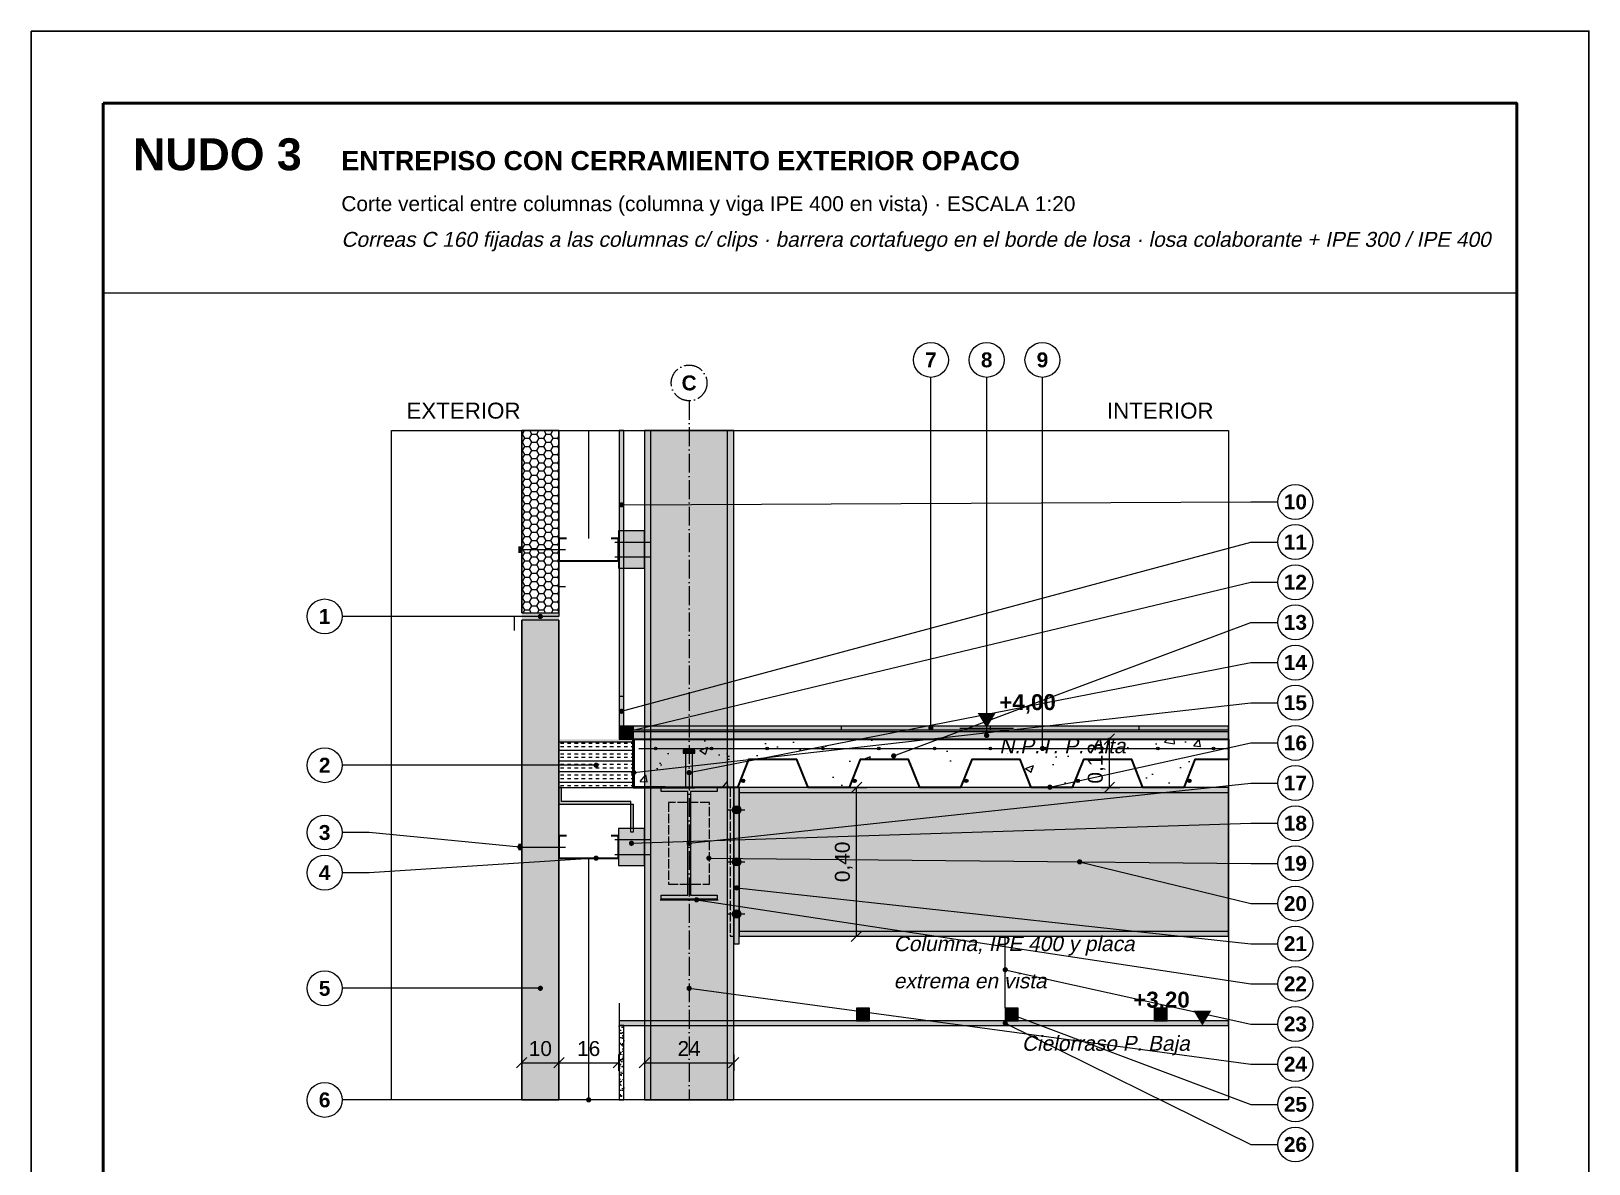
# Model space of a CAD drawing. Header units: millimetres. Extents: x 6 to 4194, y 6 to 5934.
# Drawn here: x 6 to 4194, y 2888 to 5934 of the extents above; entities that cross this region are included whole.
import ezdxf
from ezdxf.enums import TextEntityAlignment as Align

# ---------------------------------------------------------------- set-up
doc = ezdxf.new("R2010")
doc.units = ezdxf.units.MM
doc.header["$LTSCALE"] = 20
doc.linetypes.add('DASHDOT', pattern=[3.556, 2.54, -0.508, 0, -0.508])
doc.linetypes.add('DASHED', pattern=[1.524, 1.27, -0.254])
for name, color, linetype in [('A-ACERO-CORTADO', 250, 'Continuous'), ('A-ACERO-VISTA', 8, 'Continuous'), ('A-AISLACION-LANA', 40, 'Continuous'), ('A-AISLACION-PIR', 50, 'Continuous'), ('A-ALUMINIO', 253, 'Continuous'), ('A-ARMADURAS', 14, 'Continuous'), ('A-CHAPA-GALVANIZADA', 253, 'Continuous'), ('A-CONTORNOS', 7, 'Continuous'), ('A-HORMIGON-INSITU', 33, 'Continuous'), ('A-MORTERO-CARPETAS', 252, 'Continuous'), ('A-NEOPRENO-SELLADORES', 7, 'Continuous'), ('A-PROYECCION-OCULTO', 8, 'DASHED'), ('A-SELLADOR-INTUMESCENTE', 1, 'Continuous'), ('A-SOLADOS', 31, 'Continuous'), ('A-VISTA', 8, 'Continuous'), ('A-YESO-CIELORRASO', 254, 'Continuous'), ('X-COTAS', 3, 'Continuous'), ('X-EJES', 1, 'DASHDOT'), ('X-MARCO', 7, 'Continuous'), ('X-NIVELES', 7, 'Continuous'), ('X-REFERENCIAS', 1, 'Continuous'), ('X-TEXTOS', 7, 'Continuous')]:
    doc.layers.add(name, color=color, linetype=linetype)
doc.styles.add('ARIAL', font='arial.ttf')
doc.styles.add('ARIAL-B', font='arialbd.ttf')

msp = doc.modelspace()

# ---------------------------------------------------------------- hatches: boundary and pattern name
at = {"layer": 'A-ACERO-CORTADO', "true_color": 0x4d545c}
h = msp.add_hatch(color=251, dxfattribs=at)
h.dxf.hatch_style = 1
h.paths.add_polyline_path([(1759, 3992), (1790, 3992), (1790, 4000), (1759, 4000)])
h = msp.add_hatch(color=251, dxfattribs=at)
h.dxf.hatch_style = 1
h.paths.add_polyline_path([(1765, 3900), (1784, 3900), (1784, 4000), (1765, 4000)])
h = msp.add_hatch(color=251, dxfattribs=at)
h.dxf.hatch_style = 1
h.paths.add_polyline_path([(1700, 3900), (1850, 3900), (1850, 3889.3), (1778.5, 3889.3), (1778.5, 3610.7), (1850, 3610.7), (1850, 3600), (1700, 3600), (1700, 3610.7), (1771.5, 3610.7), (1771.5, 3889.3), (1700, 3889.3)])
at = {"layer": 'A-ACERO-VISTA', "true_color": 0xdfe3e7}
h = msp.add_hatch(color=254, dxfattribs=at)
h.dxf.hatch_style = 1
h.paths.add_polyline_path([(1655, 4860), (1655, 3060), (1895, 3060), (1895, 4860)])
h = msp.add_hatch(color=254, dxfattribs=at)
h.dxf.hatch_style = 1
h.paths.add_polyline_path([(1585, 4490), (1655, 4490), (1655, 4590), (1585, 4590)])
h = msp.add_hatch(color=254, dxfattribs=at)
h.dxf.hatch_style = 1
h.paths.add_polyline_path([(1895, 3480), (1910, 3480), (1910, 3900), (1895, 3900)])
h = msp.add_hatch(color=254, dxfattribs=at)
h.dxf.hatch_style = 1
h.paths.add_polyline_path([(1910, 3500), (3225, 3500), (3225, 3900), (1910, 3900)])
h = msp.add_hatch(color=254, dxfattribs=at)
h.dxf.hatch_style = 1
h.paths.add_polyline_path([(1585, 3690), (1655, 3690), (1655, 3790), (1585, 3790)])
at = {"layer": 'A-AISLACION-LANA'}
h = msp.add_hatch(dxfattribs=at)
h.set_pattern_fill('INSUL', color=256, scale=3)
h.paths.add_polyline_path([(1425, 3900), (1625, 3900), (1625, 4022), (1425, 4022)])
at = {"layer": 'A-AISLACION-PIR'}
h = msp.add_hatch(dxfattribs=at)
h.set_pattern_fill('HONEY', color=256, scale=4)
h.paths.add_polyline_path([(1325, 4860), (1325, 4370), (1425, 4370), (1425, 4860)])
h = msp.add_hatch(dxfattribs=at)
h.set_pattern_fill('HONEY', color=256, scale=4)
h.paths.add_polyline_path([(1325, 3060), (1425, 3060), (1425, 4350), (1325, 4350)])
at = {"layer": 'A-ALUMINIO', "true_color": 0x9aa3ab}
h = msp.add_hatch(color=253, dxfattribs=at)
h.dxf.hatch_style = 1
h.paths.add_polyline_path([(2225, 3272.5), (2260, 3272.5), (2260, 3307), (2225, 3307)])
h = msp.add_hatch(color=253, dxfattribs=at)
h.dxf.hatch_style = 1
h.paths.add_polyline_path([(2625, 3272.5), (2660, 3272.5), (2660, 3307), (2625, 3307)])
h = msp.add_hatch(color=253, dxfattribs=at)
h.dxf.hatch_style = 1
h.paths.add_polyline_path([(3025, 3272.5), (3060, 3272.5), (3060, 3307), (3025, 3307)])
at = {"layer": 'A-ARMADURAS'}
h = msp.add_hatch(color=256, dxfattribs=at)
h.dxf.hatch_style = 1
h.paths.add_polyline_path([(1688.4, 4005), (1688.2, 4006.1), (1687.8, 4007), (1687, 4007.8), (1686.1, 4008.2), (1685, 4008.4), (1683.9, 4008.2), (1683, 4007.8), (1682.2, 4007), (1681.8, 4006.1), (1681.6, 4005), (1681.8, 4003.9), (1682.2, 4003), (1683, 4002.2), (1683.9, 4001.8), (1685, 4001.6), (1686.1, 4001.8), (1687, 4002.2), (1687.8, 4003), (1688.2, 4003.9)])
h = msp.add_hatch(color=256, dxfattribs=at)
h.dxf.hatch_style = 1
h.paths.add_polyline_path([(1838.4, 4005), (1838.2, 4006.1), (1837.8, 4007), (1837, 4007.8), (1836.1, 4008.2), (1835, 4008.4), (1833.9, 4008.2), (1833, 4007.8), (1832.2, 4007), (1831.8, 4006.1), (1831.6, 4005), (1831.8, 4003.9), (1832.2, 4003), (1833, 4002.2), (1833.9, 4001.8), (1835, 4001.6), (1836.1, 4001.8), (1837, 4002.2), (1837.8, 4003), (1838.2, 4003.9)])
h = msp.add_hatch(color=256, dxfattribs=at)
h.dxf.hatch_style = 1
h.paths.add_polyline_path([(1988.4, 4005), (1988.2, 4006.1), (1987.8, 4007), (1987, 4007.8), (1986.1, 4008.2), (1985, 4008.4), (1983.9, 4008.2), (1983, 4007.8), (1982.2, 4007), (1981.8, 4006.1), (1981.6, 4005), (1981.8, 4003.9), (1982.2, 4003), (1983, 4002.2), (1983.9, 4001.8), (1985, 4001.6), (1986.1, 4001.8), (1987, 4002.2), (1987.8, 4003), (1988.2, 4003.9)])
h = msp.add_hatch(color=256, dxfattribs=at)
h.dxf.hatch_style = 1
h.paths.add_polyline_path([(2138.4, 4005), (2138.2, 4006.1), (2137.8, 4007), (2137, 4007.8), (2136.1, 4008.2), (2135, 4008.4), (2133.9, 4008.2), (2133, 4007.8), (2132.2, 4007), (2131.8, 4006.1), (2131.6, 4005), (2131.8, 4003.9), (2132.2, 4003), (2133, 4002.2), (2133.9, 4001.8), (2135, 4001.6), (2136.1, 4001.8), (2137, 4002.2), (2137.8, 4003), (2138.2, 4003.9)])
h = msp.add_hatch(color=256, dxfattribs=at)
h.dxf.hatch_style = 1
h.paths.add_polyline_path([(2288.4, 4005), (2288.2, 4006.1), (2287.8, 4007), (2287, 4007.8), (2286.1, 4008.2), (2285, 4008.4), (2283.9, 4008.2), (2283, 4007.8), (2282.2, 4007), (2281.8, 4006.1), (2281.6, 4005), (2281.8, 4003.9), (2282.2, 4003), (2283, 4002.2), (2283.9, 4001.8), (2285, 4001.6), (2286.1, 4001.8), (2287, 4002.2), (2287.8, 4003), (2288.2, 4003.9)])
h = msp.add_hatch(color=256, dxfattribs=at)
h.dxf.hatch_style = 1
h.paths.add_polyline_path([(2438.4, 4005), (2438.2, 4006.1), (2437.8, 4007), (2437, 4007.8), (2436.1, 4008.2), (2435, 4008.4), (2433.9, 4008.2), (2433, 4007.8), (2432.2, 4007), (2431.8, 4006.1), (2431.6, 4005), (2431.8, 4003.9), (2432.2, 4003), (2433, 4002.2), (2433.9, 4001.8), (2435, 4001.6), (2436.1, 4001.8), (2437, 4002.2), (2437.8, 4003), (2438.2, 4003.9)])
h = msp.add_hatch(color=256, dxfattribs=at)
h.dxf.hatch_style = 1
h.paths.add_polyline_path([(2588.4, 4005), (2588.2, 4006.1), (2587.8, 4007), (2587, 4007.8), (2586.1, 4008.2), (2585, 4008.4), (2583.9, 4008.2), (2583, 4007.8), (2582.2, 4007), (2581.8, 4006.1), (2581.6, 4005), (2581.8, 4003.9), (2582.2, 4003), (2583, 4002.2), (2583.9, 4001.8), (2585, 4001.6), (2586.1, 4001.8), (2587, 4002.2), (2587.8, 4003), (2588.2, 4003.9)])
h = msp.add_hatch(color=256, dxfattribs=at)
h.dxf.hatch_style = 1
h.paths.add_polyline_path([(2738.4, 4005), (2738.2, 4006.1), (2737.8, 4007), (2737, 4007.8), (2736.1, 4008.2), (2735, 4008.4), (2733.9, 4008.2), (2733, 4007.8), (2732.2, 4007), (2731.8, 4006.1), (2731.6, 4005), (2731.8, 4003.9), (2732.2, 4003), (2733, 4002.2), (2733.9, 4001.8), (2735, 4001.6), (2736.1, 4001.8), (2737, 4002.2), (2737.8, 4003), (2738.2, 4003.9)])
h = msp.add_hatch(color=256, dxfattribs=at)
h.dxf.hatch_style = 1
h.paths.add_polyline_path([(2888.4, 4005), (2888.2, 4006.1), (2887.8, 4007), (2887, 4007.8), (2886.1, 4008.2), (2885, 4008.4), (2883.9, 4008.2), (2883, 4007.8), (2882.2, 4007), (2881.8, 4006.1), (2881.6, 4005), (2881.8, 4003.9), (2882.2, 4003), (2883, 4002.2), (2883.9, 4001.8), (2885, 4001.6), (2886.1, 4001.8), (2887, 4002.2), (2887.8, 4003), (2888.2, 4003.9)])
h = msp.add_hatch(color=256, dxfattribs=at)
h.dxf.hatch_style = 1
h.paths.add_polyline_path([(3038.4, 4005), (3038.2, 4006.1), (3037.8, 4007), (3037, 4007.8), (3036.1, 4008.2), (3035, 4008.4), (3033.9, 4008.2), (3033, 4007.8), (3032.2, 4007), (3031.8, 4006.1), (3031.6, 4005), (3031.8, 4003.9), (3032.2, 4003), (3033, 4002.2), (3033.9, 4001.8), (3035, 4001.6), (3036.1, 4001.8), (3037, 4002.2), (3037.8, 4003), (3038.2, 4003.9)])
h = msp.add_hatch(color=256, dxfattribs=at)
h.dxf.hatch_style = 1
h.paths.add_polyline_path([(3188.4, 4005), (3188.2, 4006.1), (3187.8, 4007), (3187, 4007.8), (3186.1, 4008.2), (3185, 4008.4), (3183.9, 4008.2), (3183, 4007.8), (3182.2, 4007), (3181.8, 4006.1), (3181.6, 4005), (3181.8, 4003.9), (3182.2, 4003), (3183, 4002.2), (3183.9, 4001.8), (3185, 4001.6), (3186.1, 4001.8), (3187, 4002.2), (3187.8, 4003), (3188.2, 4003.9)])
h = msp.add_hatch(color=256, dxfattribs=at)
h.dxf.hatch_style = 1
h.paths.add_polyline_path([(1924.8, 3918), (1924.6, 3919.5), (1923.9, 3920.8), (1922.8, 3921.9), (1921.5, 3922.6), (1920, 3922.8), (1918.5, 3922.6), (1917.2, 3921.9), (1916.1, 3920.8), (1915.4, 3919.5), (1915.2, 3918), (1915.4, 3916.5), (1916.1, 3915.2), (1917.2, 3914.1), (1918.5, 3913.4), (1920, 3913.2), (1921.5, 3913.4), (1922.8, 3914.1), (1923.9, 3915.2), (1924.6, 3916.5)])
h = msp.add_hatch(color=256, dxfattribs=at)
h.dxf.hatch_style = 1
h.paths.add_polyline_path([(2224.8, 3918), (2224.6, 3919.5), (2223.9, 3920.8), (2222.8, 3921.9), (2221.5, 3922.6), (2220, 3922.8), (2218.5, 3922.6), (2217.2, 3921.9), (2216.1, 3920.8), (2215.4, 3919.5), (2215.2, 3918), (2215.4, 3916.5), (2216.1, 3915.2), (2217.2, 3914.1), (2218.5, 3913.4), (2220, 3913.2), (2221.5, 3913.4), (2222.8, 3914.1), (2223.9, 3915.2), (2224.6, 3916.5)])
h = msp.add_hatch(color=256, dxfattribs=at)
h.dxf.hatch_style = 1
h.paths.add_polyline_path([(2524.8, 3918), (2524.6, 3919.5), (2523.9, 3920.8), (2522.8, 3921.9), (2521.5, 3922.6), (2520, 3922.8), (2518.5, 3922.6), (2517.2, 3921.9), (2516.1, 3920.8), (2515.4, 3919.5), (2515.2, 3918), (2515.4, 3916.5), (2516.1, 3915.2), (2517.2, 3914.1), (2518.5, 3913.4), (2520, 3913.2), (2521.5, 3913.4), (2522.8, 3914.1), (2523.9, 3915.2), (2524.6, 3916.5)])
h = msp.add_hatch(color=256, dxfattribs=at)
h.dxf.hatch_style = 1
h.paths.add_polyline_path([(2824.8, 3918), (2824.6, 3919.5), (2823.9, 3920.8), (2822.8, 3921.9), (2821.5, 3922.6), (2820, 3922.8), (2818.5, 3922.6), (2817.2, 3921.9), (2816.1, 3920.8), (2815.4, 3919.5), (2815.2, 3918), (2815.4, 3916.5), (2816.1, 3915.2), (2817.2, 3914.1), (2818.5, 3913.4), (2820, 3913.2), (2821.5, 3913.4), (2822.8, 3914.1), (2823.9, 3915.2), (2824.6, 3916.5)])
h = msp.add_hatch(color=256, dxfattribs=at)
h.dxf.hatch_style = 1
h.paths.add_polyline_path([(3124.8, 3918), (3124.6, 3919.5), (3123.9, 3920.8), (3122.8, 3921.9), (3121.5, 3922.6), (3120, 3922.8), (3118.5, 3922.6), (3117.2, 3921.9), (3116.1, 3920.8), (3115.4, 3919.5), (3115.2, 3918), (3115.4, 3916.5), (3116.1, 3915.2), (3117.2, 3914.1), (3118.5, 3913.4), (3120, 3913.2), (3121.5, 3913.4), (3122.8, 3914.1), (3123.9, 3915.2), (3124.6, 3916.5)])
h = msp.add_hatch(color=256, dxfattribs=at)
h.dxf.hatch_style = 1
h.paths.add_polyline_path([(1914, 3840), (1913.5, 3843.4), (1911.9, 3846.5), (1909.5, 3848.9), (1906.4, 3850.5), (1903, 3851), (1899.6, 3850.5), (1896.5, 3848.9), (1894.1, 3846.5), (1892.5, 3843.4), (1892, 3840), (1892.5, 3836.6), (1894.1, 3833.5), (1896.5, 3831.1), (1899.6, 3829.5), (1903, 3829), (1906.4, 3829.5), (1909.5, 3831.1), (1911.9, 3833.5), (1913.5, 3836.6)])
h = msp.add_hatch(color=256, dxfattribs=at)
h.dxf.hatch_style = 1
h.paths.add_polyline_path([(1914, 3700), (1913.5, 3703.4), (1911.9, 3706.5), (1909.5, 3708.9), (1906.4, 3710.5), (1903, 3711), (1899.6, 3710.5), (1896.5, 3708.9), (1894.1, 3706.5), (1892.5, 3703.4), (1892, 3700), (1892.5, 3696.6), (1894.1, 3693.5), (1896.5, 3691.1), (1899.6, 3689.5), (1903, 3689), (1906.4, 3689.5), (1909.5, 3691.1), (1911.9, 3693.5), (1913.5, 3696.6)])
h = msp.add_hatch(color=256, dxfattribs=at)
h.dxf.hatch_style = 1
h.paths.add_polyline_path([(1914, 3560), (1913.5, 3563.4), (1911.9, 3566.5), (1909.5, 3568.9), (1906.4, 3570.5), (1903, 3571), (1899.6, 3570.5), (1896.5, 3568.9), (1894.1, 3566.5), (1892.5, 3563.4), (1892, 3560), (1892.5, 3556.6), (1894.1, 3553.5), (1896.5, 3551.1), (1899.6, 3549.5), (1903, 3549), (1906.4, 3549.5), (1909.5, 3551.1), (1911.9, 3553.5), (1913.5, 3556.6)])
at = {"layer": 'A-CHAPA-GALVANIZADA', "true_color": 0x8f989f}
h = msp.add_hatch(color=252, dxfattribs=at)
h.dxf.hatch_style = 1
h.paths.add_polyline_path([(1587, 4030), (1625, 4030), (1625, 4065), (1587, 4065)])
h = msp.add_hatch(color=252, dxfattribs=at)
h.dxf.hatch_style = 1
h.paths.add_polyline_path([(1425, 3900), (1425, 3855), (1625, 3855), (1625, 3780), (1618, 3780), (1618, 3862), (1432, 3862), (1432, 3900)])
at = {"layer": 'A-HORMIGON-INSITU'}
h = msp.add_hatch(dxfattribs=at)
h.set_pattern_fill('AR-CONC', color=256, scale=1.2)
h.paths.add_polyline_path([(1627, 4030), (3225, 4030), (3225, 3975), (3135, 3975), (3105, 3900), (2995, 3900), (2965, 3975), (2835, 3975), (2805, 3900), (2695, 3900), (2665, 3975), (2535, 3975), (2505, 3900), (2395, 3900), (2365, 3975), (2235, 3975), (2205, 3900), (2095, 3900), (2065, 3975), (1935, 3975), (1905, 3900), (1795, 3900), (1627, 3902)])
at = {"layer": 'A-MORTERO-CARPETAS', "true_color": 0x8d8d8d}
h = msp.add_hatch(color=252, dxfattribs=at)
h.dxf.hatch_style = 1
h.paths.add_polyline_path([(1625, 4050), (3225, 4050), (3225, 4055), (1625, 4055)])
at = {"layer": 'A-MORTERO-CARPETAS'}
h = msp.add_hatch(dxfattribs=at)
h.set_pattern_fill('AR-SAND', color=256, scale=0.6)
h.paths.add_polyline_path([(1625, 4030), (3225, 4030), (3225, 4050), (1625, 4050)])
at = {"layer": 'A-NEOPRENO-SELLADORES', "true_color": 0x222222}
h = msp.add_hatch(color=250, dxfattribs=at)
h.dxf.hatch_style = 1
h.paths.add_polyline_path([(1316, 4531), (1324, 4531), (1324, 4549), (1316, 4549)])
at = {"layer": 'A-NEOPRENO-SELLADORES', "true_color": 0x111111}
h = msp.add_hatch(color=250, dxfattribs=at)
h.dxf.hatch_style = 1
h.paths.add_polyline_path([(1325, 4350), (1425, 4350), (1425, 4370), (1325, 4370)])
at = {"layer": 'A-NEOPRENO-SELLADORES', "true_color": 0x222222}
h = msp.add_hatch(color=250, dxfattribs=at)
h.dxf.hatch_style = 1
h.paths.add_polyline_path([(1316, 3731), (1324, 3731), (1324, 3749), (1316, 3749)])
at = {"layer": 'A-SELLADOR-INTUMESCENTE', "true_color": 0xc0392b}
h = msp.add_hatch(color=22, dxfattribs=at)
h.dxf.hatch_style = 1
h.paths.add_polyline_path([(1425, 4022), (1625, 4022), (1625, 4030), (1425, 4030)])
at = {"layer": 'A-SOLADOS', "true_color": 0xcdbb9c}
h = msp.add_hatch(color=9, dxfattribs=at)
h.dxf.hatch_style = 1
h.paths.add_polyline_path([(1587, 4065), (1599.5, 4065), (1599.5, 4145), (1587, 4145)])
h = msp.add_hatch(color=9, dxfattribs=at)
h.dxf.hatch_style = 1
h.paths.add_polyline_path([(1625, 4055), (3225, 4055), (3225, 4065), (1625, 4065)])
at = {"layer": 'A-VISTA', "true_color": 0xf2f2f2}
h = msp.add_hatch(color=7, dxfattribs=at)
h.dxf.hatch_style = 1
h.paths.add_polyline_path([(1587, 3260), (3225, 3260), (3225, 3272.5), (1587, 3272.5)])
at = {"layer": 'A-YESO-CIELORRASO'}
h = msp.add_hatch(dxfattribs=at)
h.set_pattern_fill('AR-SAND', color=256, scale=0.3)
h.paths.add_polyline_path([(1587, 4860), (1587, 4065), (1599.5, 4065), (1599.5, 4860)])
h = msp.add_hatch(dxfattribs=at)
h.set_pattern_fill('AR-SAND', color=256, scale=0.3)
h.paths.add_polyline_path([(1587, 3060), (1599.5, 3060), (1599.5, 3260), (1587, 3260)])
at = {"layer": 'X-NIVELES'}
h = msp.add_hatch(color=7, dxfattribs=at)
h.dxf.hatch_style = 1
h.paths.add_polyline_path([(2575, 4060), (2551, 4100), (2599, 4100)])
h = msp.add_hatch(color=7, dxfattribs=at)
h.dxf.hatch_style = 1
h.paths.add_polyline_path([(3155, 3260), (3131, 3300), (3179, 3300)])
at = {"layer": 'X-REFERENCIAS'}
h = msp.add_hatch(color=7, dxfattribs=at)
h.dxf.hatch_style = 1
h.paths.add_polyline_path([(1600, 4660), (1599.7, 4662.2), (1598.7, 4664.1), (1597.1, 4665.7), (1595.2, 4666.7), (1593, 4667), (1590.8, 4666.7), (1588.9, 4665.7), (1587.3, 4664.1), (1586.3, 4662.2), (1586, 4660), (1586.3, 4657.8), (1587.3, 4655.9), (1588.9, 4654.3), (1590.8, 4653.3), (1593, 4653), (1595.2, 4653.3), (1597.1, 4654.3), (1598.7, 4655.9), (1599.7, 4657.8)])
h = msp.add_hatch(color=7, dxfattribs=at)
h.dxf.hatch_style = 1
h.paths.add_polyline_path([(1382, 4360), (1381.7, 4362.2), (1380.7, 4364.1), (1379.1, 4365.7), (1377.2, 4366.7), (1375, 4367), (1372.8, 4366.7), (1370.9, 4365.7), (1369.3, 4364.1), (1368.3, 4362.2), (1368, 4360), (1368.3, 4357.8), (1369.3, 4355.9), (1370.9, 4354.3), (1372.8, 4353.3), (1375, 4353), (1377.2, 4353.3), (1379.1, 4354.3), (1380.7, 4355.9), (1381.7, 4357.8)])
h = msp.add_hatch(color=7, dxfattribs=at)
h.dxf.hatch_style = 1
h.paths.add_polyline_path([(1600, 4105), (1599.7, 4107.2), (1598.7, 4109.1), (1597.1, 4110.7), (1595.2, 4111.7), (1593, 4112), (1590.8, 4111.7), (1588.9, 4110.7), (1587.3, 4109.1), (1586.3, 4107.2), (1586, 4105), (1586.3, 4102.8), (1587.3, 4100.9), (1588.9, 4099.3), (1590.8, 4098.3), (1593, 4098), (1595.2, 4098.3), (1597.1, 4099.3), (1598.7, 4100.9), (1599.7, 4102.8)])
h = msp.add_hatch(color=7, dxfattribs=at)
h.dxf.hatch_style = 1
h.paths.add_polyline_path([(2432, 4060), (2431.7, 4062.2), (2430.7, 4064.1), (2429.1, 4065.7), (2427.2, 4066.7), (2425, 4067), (2422.8, 4066.7), (2420.9, 4065.7), (2419.3, 4064.1), (2418.3, 4062.2), (2418, 4060), (2418.3, 4057.8), (2419.3, 4055.9), (2420.9, 4054.3), (2422.8, 4053.3), (2425, 4053), (2427.2, 4053.3), (2429.1, 4054.3), (2430.7, 4055.9), (2431.7, 4057.8)])
h = msp.add_hatch(color=7, dxfattribs=at)
h.dxf.hatch_style = 1
h.paths.add_polyline_path([(1613, 4050), (1612.7, 4052.2), (1611.7, 4054.1), (1610.1, 4055.7), (1608.2, 4056.7), (1606, 4057), (1603.8, 4056.7), (1601.9, 4055.7), (1600.3, 4054.1), (1599.3, 4052.2), (1599, 4050), (1599.3, 4047.8), (1600.3, 4045.9), (1601.9, 4044.3), (1603.8, 4043.3), (1606, 4043), (1608.2, 4043.3), (1610.1, 4044.3), (1611.7, 4045.9), (1612.7, 4047.8)])
h = msp.add_hatch(color=7, dxfattribs=at)
h.dxf.hatch_style = 1
h.paths.add_polyline_path([(2582, 4040), (2581.7, 4042.2), (2580.7, 4044.1), (2579.1, 4045.7), (2577.2, 4046.7), (2575, 4047), (2572.8, 4046.7), (2570.9, 4045.7), (2569.3, 4044.1), (2568.3, 4042.2), (2568, 4040), (2568.3, 4037.8), (2569.3, 4035.9), (2570.9, 4034.3), (2572.8, 4033.3), (2575, 4033), (2577.2, 4033.3), (2579.1, 4034.3), (2580.7, 4035.9), (2581.7, 4037.8)])
h = msp.add_hatch(color=7, dxfattribs=at)
h.dxf.hatch_style = 1
h.paths.add_polyline_path([(2332, 3985), (2331.7, 3987.2), (2330.7, 3989.1), (2329.1, 3990.7), (2327.2, 3991.7), (2325, 3992), (2322.8, 3991.7), (2320.9, 3990.7), (2319.3, 3989.1), (2318.3, 3987.2), (2318, 3985), (2318.3, 3982.8), (2319.3, 3980.9), (2320.9, 3979.3), (2322.8, 3978.3), (2325, 3978), (2327.2, 3978.3), (2329.1, 3979.3), (2330.7, 3980.9), (2331.7, 3982.8)])
h = msp.add_hatch(color=7, dxfattribs=at)
h.dxf.hatch_style = 1
h.paths.add_polyline_path([(2732, 4005), (2731.7, 4007.2), (2730.7, 4009.1), (2729.1, 4010.7), (2727.2, 4011.7), (2725, 4012), (2722.8, 4011.7), (2720.9, 4010.7), (2719.3, 4009.1), (2718.3, 4007.2), (2718, 4005), (2718.3, 4002.8), (2719.3, 4000.9), (2720.9, 3999.3), (2722.8, 3998.3), (2725, 3998), (2727.2, 3998.3), (2729.1, 3999.3), (2730.7, 4000.9), (2731.7, 4002.8)])
h = msp.add_hatch(color=7, dxfattribs=at)
h.dxf.hatch_style = 1
h.paths.add_polyline_path([(1532, 3960), (1531.7, 3962.2), (1530.7, 3964.1), (1529.1, 3965.7), (1527.2, 3966.7), (1525, 3967), (1522.8, 3966.7), (1520.9, 3965.7), (1519.3, 3964.1), (1518.3, 3962.2), (1518, 3960), (1518.3, 3957.8), (1519.3, 3955.9), (1520.9, 3954.3), (1522.8, 3953.3), (1525, 3953), (1527.2, 3953.3), (1529.1, 3954.3), (1530.7, 3955.9), (1531.7, 3957.8)])
h = msp.add_hatch(color=7, dxfattribs=at)
h.dxf.hatch_style = 1
h.paths.add_polyline_path([(1633, 3940), (1632.7, 3942.2), (1631.7, 3944.1), (1630.1, 3945.7), (1628.2, 3946.7), (1626, 3947), (1623.8, 3946.7), (1621.9, 3945.7), (1620.3, 3944.1), (1619.3, 3942.2), (1619, 3940), (1619.3, 3937.8), (1620.3, 3935.9), (1621.9, 3934.3), (1623.8, 3933.3), (1626, 3933), (1628.2, 3933.3), (1630.1, 3934.3), (1631.7, 3935.9), (1632.7, 3937.8)])
h = msp.add_hatch(color=7, dxfattribs=at)
h.dxf.hatch_style = 1
h.paths.add_polyline_path([(1782, 3940), (1781.7, 3942.2), (1780.7, 3944.1), (1779.1, 3945.7), (1777.2, 3946.7), (1775, 3947), (1772.8, 3946.7), (1770.9, 3945.7), (1769.3, 3944.1), (1768.3, 3942.2), (1768, 3940), (1768.3, 3937.8), (1769.3, 3935.9), (1770.9, 3934.3), (1772.8, 3933.3), (1775, 3933), (1777.2, 3933.3), (1779.1, 3934.3), (1780.7, 3935.9), (1781.7, 3937.8)])
h = msp.add_hatch(color=7, dxfattribs=at)
h.dxf.hatch_style = 1
h.paths.add_polyline_path([(2752, 3901), (2751.7, 3903.2), (2750.7, 3905.1), (2749.1, 3906.7), (2747.2, 3907.7), (2745, 3908), (2742.8, 3907.7), (2740.9, 3906.7), (2739.3, 3905.1), (2738.3, 3903.2), (2738, 3901), (2738.3, 3898.8), (2739.3, 3896.9), (2740.9, 3895.3), (2742.8, 3894.3), (2745, 3894), (2747.2, 3894.3), (2749.1, 3895.3), (2750.7, 3896.9), (2751.7, 3898.8)])
h = msp.add_hatch(color=7, dxfattribs=at)
h.dxf.hatch_style = 1
h.paths.add_polyline_path([(1327, 3740), (1326.7, 3742.2), (1325.7, 3744.1), (1324.1, 3745.7), (1322.2, 3746.7), (1320, 3747), (1317.8, 3746.7), (1315.9, 3745.7), (1314.3, 3744.1), (1313.3, 3742.2), (1313, 3740), (1313.3, 3737.8), (1314.3, 3735.9), (1315.9, 3734.3), (1317.8, 3733.3), (1320, 3733), (1322.2, 3733.3), (1324.1, 3734.3), (1325.7, 3735.9), (1326.7, 3737.8)])
h = msp.add_hatch(color=7, dxfattribs=at)
h.dxf.hatch_style = 1
h.paths.add_polyline_path([(1627, 3750), (1626.7, 3752.2), (1625.7, 3754.1), (1624.1, 3755.7), (1622.2, 3756.7), (1620, 3757), (1617.8, 3756.7), (1615.9, 3755.7), (1614.3, 3754.1), (1613.3, 3752.2), (1613, 3750), (1613.3, 3747.8), (1614.3, 3745.9), (1615.9, 3744.3), (1617.8, 3743.3), (1620, 3743), (1622.2, 3743.3), (1624.1, 3744.3), (1625.7, 3745.9), (1626.7, 3747.8)])
h = msp.add_hatch(color=7, dxfattribs=at)
h.dxf.hatch_style = 1
h.paths.add_polyline_path([(1782, 3750), (1781.7, 3752.2), (1780.7, 3754.1), (1779.1, 3755.7), (1777.2, 3756.7), (1775, 3757), (1772.8, 3756.7), (1770.9, 3755.7), (1769.3, 3754.1), (1768.3, 3752.2), (1768, 3750), (1768.3, 3747.8), (1769.3, 3745.9), (1770.9, 3744.3), (1772.8, 3743.3), (1775, 3743), (1777.2, 3743.3), (1779.1, 3744.3), (1780.7, 3745.9), (1781.7, 3747.8)])
h = msp.add_hatch(color=7, dxfattribs=at)
h.dxf.hatch_style = 1
h.paths.add_polyline_path([(1532, 3710), (1531.7, 3712.2), (1530.7, 3714.1), (1529.1, 3715.7), (1527.2, 3716.7), (1525, 3717), (1522.8, 3716.7), (1520.9, 3715.7), (1519.3, 3714.1), (1518.3, 3712.2), (1518, 3710), (1518.3, 3707.8), (1519.3, 3705.9), (1520.9, 3704.3), (1522.8, 3703.3), (1525, 3703), (1527.2, 3703.3), (1529.1, 3704.3), (1530.7, 3705.9), (1531.7, 3707.8)])
h = msp.add_hatch(color=7, dxfattribs=at)
h.dxf.hatch_style = 1
h.paths.add_polyline_path([(1835, 3710), (1834.7, 3712.2), (1833.7, 3714.1), (1832.1, 3715.7), (1830.2, 3716.7), (1828, 3717), (1825.8, 3716.7), (1823.9, 3715.7), (1822.3, 3714.1), (1821.3, 3712.2), (1821, 3710), (1821.3, 3707.8), (1822.3, 3705.9), (1823.9, 3704.3), (1825.8, 3703.3), (1828, 3703), (1830.2, 3703.3), (1832.1, 3704.3), (1833.7, 3705.9), (1834.7, 3707.8)])
h = msp.add_hatch(color=7, dxfattribs=at)
h.dxf.hatch_style = 1
h.paths.add_polyline_path([(2832, 3700), (2831.7, 3702.2), (2830.7, 3704.1), (2829.1, 3705.7), (2827.2, 3706.7), (2825, 3707), (2822.8, 3706.7), (2820.9, 3705.7), (2819.3, 3704.1), (2818.3, 3702.2), (2818, 3700), (2818.3, 3697.8), (2819.3, 3695.9), (2820.9, 3694.3), (2822.8, 3693.3), (2825, 3693), (2827.2, 3693.3), (2829.1, 3694.3), (2830.7, 3695.9), (2831.7, 3697.8)])
h = msp.add_hatch(color=7, dxfattribs=at)
h.dxf.hatch_style = 1
h.paths.add_polyline_path([(1802, 3598), (1801.7, 3600.2), (1800.7, 3602.1), (1799.1, 3603.7), (1797.2, 3604.7), (1795, 3605), (1792.8, 3604.7), (1790.9, 3603.7), (1789.3, 3602.1), (1788.3, 3600.2), (1788, 3598), (1788.3, 3595.8), (1789.3, 3593.9), (1790.9, 3592.3), (1792.8, 3591.3), (1795, 3591), (1797.2, 3591.3), (1799.1, 3592.3), (1800.7, 3593.9), (1801.7, 3595.8)])
h = msp.add_hatch(color=7, dxfattribs=at)
h.dxf.hatch_style = 1
h.paths.add_polyline_path([(1910, 3630), (1909.7, 3632.2), (1908.7, 3634.1), (1907.1, 3635.7), (1905.2, 3636.7), (1903, 3637), (1900.8, 3636.7), (1898.9, 3635.7), (1897.3, 3634.1), (1896.3, 3632.2), (1896, 3630), (1896.3, 3627.8), (1897.3, 3625.9), (1898.9, 3624.3), (1900.8, 3623.3), (1903, 3623), (1905.2, 3623.3), (1907.1, 3624.3), (1908.7, 3625.9), (1909.7, 3627.8)])
h = msp.add_hatch(color=7, dxfattribs=at)
h.dxf.hatch_style = 1
h.paths.add_polyline_path([(2632, 3410), (2631.7, 3412.2), (2630.7, 3414.1), (2629.1, 3415.7), (2627.2, 3416.7), (2625, 3417), (2622.8, 3416.7), (2620.9, 3415.7), (2619.3, 3414.1), (2618.3, 3412.2), (2618, 3410), (2618.3, 3407.8), (2619.3, 3405.9), (2620.9, 3404.3), (2622.8, 3403.3), (2625, 3403), (2627.2, 3403.3), (2629.1, 3404.3), (2630.7, 3405.9), (2631.7, 3407.8)])
h = msp.add_hatch(color=7, dxfattribs=at)
h.dxf.hatch_style = 1
h.paths.add_polyline_path([(1382, 3360), (1381.7, 3362.2), (1380.7, 3364.1), (1379.1, 3365.7), (1377.2, 3366.7), (1375, 3367), (1372.8, 3366.7), (1370.9, 3365.7), (1369.3, 3364.1), (1368.3, 3362.2), (1368, 3360), (1368.3, 3357.8), (1369.3, 3355.9), (1370.9, 3354.3), (1372.8, 3353.3), (1375, 3353), (1377.2, 3353.3), (1379.1, 3354.3), (1380.7, 3355.9), (1381.7, 3357.8)])
h = msp.add_hatch(color=7, dxfattribs=at)
h.dxf.hatch_style = 1
h.paths.add_polyline_path([(1782, 3360), (1781.7, 3362.2), (1780.7, 3364.1), (1779.1, 3365.7), (1777.2, 3366.7), (1775, 3367), (1772.8, 3366.7), (1770.9, 3365.7), (1769.3, 3364.1), (1768.3, 3362.2), (1768, 3360), (1768.3, 3357.8), (1769.3, 3355.9), (1770.9, 3354.3), (1772.8, 3353.3), (1775, 3353), (1777.2, 3353.3), (1779.1, 3354.3), (1780.7, 3355.9), (1781.7, 3357.8)])
h = msp.add_hatch(color=7, dxfattribs=at)
h.dxf.hatch_style = 1
h.paths.add_polyline_path([(2632, 3266), (2631.7, 3268.2), (2630.7, 3270.1), (2629.1, 3271.7), (2627.2, 3272.7), (2625, 3273), (2622.8, 3272.7), (2620.9, 3271.7), (2619.3, 3270.1), (2618.3, 3268.2), (2618, 3266), (2618.3, 3263.8), (2619.3, 3261.9), (2620.9, 3260.3), (2622.8, 3259.3), (2625, 3259), (2627.2, 3259.3), (2629.1, 3260.3), (2630.7, 3261.9), (2631.7, 3263.8)])
h = msp.add_hatch(color=7, dxfattribs=at)
h.dxf.hatch_style = 1
h.paths.add_polyline_path([(2649, 3290), (2648.7, 3292.2), (2647.7, 3294.1), (2646.1, 3295.7), (2644.2, 3296.7), (2642, 3297), (2639.8, 3296.7), (2637.9, 3295.7), (2636.3, 3294.1), (2635.3, 3292.2), (2635, 3290), (2635.3, 3287.8), (2636.3, 3285.9), (2637.9, 3284.3), (2639.8, 3283.3), (2642, 3283), (2644.2, 3283.3), (2646.1, 3284.3), (2647.7, 3285.9), (2648.7, 3287.8)])
h = msp.add_hatch(color=7, dxfattribs=at)
h.dxf.hatch_style = 1
h.paths.add_polyline_path([(1512, 3060), (1511.7, 3062.2), (1510.7, 3064.1), (1509.1, 3065.7), (1507.2, 3066.7), (1505, 3067), (1502.8, 3066.7), (1500.9, 3065.7), (1499.3, 3064.1), (1498.3, 3062.2), (1498, 3060), (1498.3, 3057.8), (1499.3, 3055.9), (1500.9, 3054.3), (1502.8, 3053.3), (1505, 3053), (1507.2, 3053.3), (1509.1, 3054.3), (1510.7, 3055.9), (1511.7, 3057.8)])

# ---------------------------------------------------------------- linework, layer by layer
at = {"layer": 'A-ARMADURAS', "lineweight": 13}
msp.add_lwpolyline([(1640, 4005), (3225, 4005)], dxfattribs=at)
at = {"layer": 'A-ARMADURAS'}
for centre, radius in [((1685, 4005), 3.4), ((1835, 4005), 3.4), ((1985, 4005), 3.4), ((2135, 4005), 3.4), ((2285, 4005), 3.4), ((2435, 4005), 3.4), ((2585, 4005), 3.4), ((2735, 4005), 3.4), ((2885, 4005), 3.4), ((3035, 4005), 3.4), ((3185, 4005), 3.4), ((1920, 3918), 4.8), ((2220, 3918), 4.8), ((2520, 3918), 4.8), ((2820, 3918), 4.8), ((3120, 3918), 4.8), ((1903, 3840), 11), ((1903, 3700), 11), ((1903, 3560), 11)]:
    msp.add_circle(centre, radius, dxfattribs=at)
at = {"layer": 'A-CONTORNOS', "lineweight": 18}
for points in [[(1325, 4860), (1325, 4370), (1425, 4370), (1425, 4860)], [(1587, 4860), (1587, 4065), (1599.5, 4065), (1599.5, 4860)], [(1325, 3060), (1425, 3060), (1425, 4350), (1325, 4350)], [(1625, 4055), (3225, 4055), (3225, 4065), (1625, 4065)], [(1425, 3900), (1625, 3900), (1625, 4022), (1425, 4022)], [(1625, 4030), (3225, 4030), (3225, 4050), (1625, 4050)], [(1587, 3260), (3225, 3260), (3225, 3272.5), (1587, 3272.5)], [(1587, 3060), (1599.5, 3060), (1599.5, 3260), (1587, 3260)]]:
    msp.add_lwpolyline(points, close=True, dxfattribs=at)
at = {"layer": 'A-CONTORNOS', "lineweight": 30}
for points in [[(1325.6, 4370), (1325.6, 4860)], [(1424.4, 4370), (1424.4, 4860)], [(1325.6, 3060), (1325.6, 4350)], [(1424.4, 3060), (1424.4, 4350)], [(1795, 3900), (1905, 3900), (1935, 3975), (2065, 3975), (2095, 3900), (2205, 3900), (2235, 3975), (2365, 3975), (2395, 3900), (2505, 3900), (2535, 3975), (2665, 3975), (2695, 3900), (2805, 3900), (2835, 3975), (2965, 3975), (2995, 3900), (3105, 3900), (3135, 3975), (3225, 3975)]]:
    msp.add_lwpolyline(points, dxfattribs=at)
at = {"layer": 'A-CONTORNOS', "lineweight": 18}
for points in [[(1505, 4570), (1505, 4860)], [(1505, 3060), (1505, 3710)], [(1697, 3598), (1853, 3598)], [(1587, 3320), (1587, 3260), (1627, 3260)]]:
    msp.add_lwpolyline(points, dxfattribs=at)
at = {"layer": 'A-CONTORNOS', "lineweight": 13}
for points in [[(1672, 3060), (1672, 4860)], [(1878, 3060), (1878, 4860)], [(2185, 4055), (2185, 4065)], [(2585, 4055), (2585, 4065)], [(2985, 4055), (2985, 4065)], [(1910, 3886.5), (3225, 3886.5)], [(1910, 3513.5), (3225, 3513.5)], [(2625, 3307), (2625, 3500)]]:
    msp.add_lwpolyline(points, dxfattribs=at)
at = {"layer": 'A-CONTORNOS', "lineweight": 35}
for points in [[(1445, 4570), (1425, 4570), (1425, 4510), (1585, 4510), (1585, 4570), (1565, 4570)], [(1445, 3770), (1425, 3770), (1425, 3710), (1585, 3710), (1585, 3770), (1565, 3770)]]:
    msp.add_lwpolyline(points, dxfattribs=at)
at = {"layer": 'A-CONTORNOS', "lineweight": 13}
for points in [[(1585, 4490), (1655, 4490), (1655, 4590), (1585, 4590)], [(1587, 4065), (1599.5, 4065), (1599.5, 4145), (1587, 4145)], [(1587, 4030), (1625, 4030), (1625, 4065), (1587, 4065)], [(1759, 3992), (1790, 3992), (1790, 4000), (1759, 4000)], [(1765, 3900), (1784, 3900), (1784, 4000), (1765, 4000)], [(1425, 3900), (1425, 3855), (1625, 3855), (1625, 3780), (1618, 3780), (1618, 3862), (1432, 3862), (1432, 3900)], [(1895, 3480), (1910, 3480), (1910, 3900), (1895, 3900)], [(1585, 3690), (1655, 3690), (1655, 3790), (1585, 3790)]]:
    msp.add_lwpolyline(points, close=True, dxfattribs=at)
at = {"layer": 'A-CONTORNOS', "lineweight": 20}
for points in [[(1319, 4540), (1443, 4540)], [(1575, 4560), (1670, 4560)], [(1575, 4520), (1670, 4520)], [(1319, 3740), (1443, 3740)], [(1575, 3760), (1670, 3760)], [(1575, 3720), (1670, 3720)]]:
    msp.add_lwpolyline(points, dxfattribs=at)
at = {"layer": 'A-CONTORNOS', "lineweight": 25}
for points in [[(1443, 4440), (1425, 4440), (1425, 4360), (1305, 4360), (1305, 4322)], [(1880, 3840), (1925, 3840)], [(1880, 3700), (1925, 3700)], [(1880, 3560), (1925, 3560)]]:
    msp.add_lwpolyline(points, dxfattribs=at)
at = {"layer": 'A-CONTORNOS', "lineweight": 40}
msp.add_lwpolyline([(1625, 4030), (1625, 3900), (1790, 3900)], dxfattribs=at)
at = {"layer": 'A-CONTORNOS', "lineweight": 35}
msp.add_lwpolyline([(1627, 4030), (3225, 4030), (3225, 3975), (3135, 3975), (3105, 3900), (2995, 3900), (2965, 3975), (2835, 3975), (2805, 3900), (2695, 3900), (2665, 3975), (2535, 3975), (2505, 3900), (2395, 3900), (2365, 3975), (2235, 3975), (2205, 3900), (2095, 3900), (2065, 3975), (1935, 3975), (1905, 3900), (1795, 3900), (1627, 3902)], close=True, dxfattribs=at)
at = {"layer": 'A-CONTORNOS', "lineweight": 20}
msp.add_lwpolyline([(1700, 3900), (1850, 3900), (1850, 3889.3), (1778.5, 3889.3), (1778.5, 3610.7), (1850, 3610.7), (1850, 3600), (1700, 3600), (1700, 3610.7), (1771.5, 3610.7), (1771.5, 3889.3), (1700, 3889.3)], close=True, dxfattribs=at)
at = {"layer": 'A-PROYECCION-OCULTO', "lineweight": 13}
for points in [[(1885, 3500), (1895, 3500), (1895, 3900), (1885, 3900)], [(1720, 3640), (1830, 3640), (1830, 3860), (1720, 3860)]]:
    msp.add_lwpolyline(points, close=True, dxfattribs=at)
at = {"layer": 'A-VISTA', "lineweight": 13}
for points in [[(1655, 4860), (1655, 3060), (1895, 3060), (1895, 4860)], [(1910, 3500), (3225, 3500), (3225, 3900), (1910, 3900)], [(2225, 3272.5), (2260, 3272.5), (2260, 3307), (2225, 3307)], [(2625, 3272.5), (2660, 3272.5), (2660, 3307), (2625, 3307)], [(3025, 3272.5), (3060, 3272.5), (3060, 3307), (3025, 3307)]]:
    msp.add_lwpolyline(points, close=True, dxfattribs=at)
at = {"layer": 'X-COTAS', "lineweight": 13}
for points in [[(2883, 4030), (2933, 4030)], [(2905, 3900), (2905, 4030)], [(2203, 3900), (2253, 3900)], [(2225, 3500), (2225, 3900)], [(2883, 3900), (2933, 3900)], [(2203, 3500), (2253, 3500)], [(1325, 3182), (1325, 3138)], [(1325, 3160), (1425, 3160)], [(1425, 3182), (1425, 3138)], [(1425, 3182), (1425, 3138)], [(1425, 3160), (1585, 3160)], [(1585, 3182), (1585, 3138)], [(1655, 3182), (1655, 3138)], [(1655, 3160), (1895, 3160)], [(1895, 3182), (1895, 3138)]]:
    msp.add_lwpolyline(points, dxfattribs=at)
at = {"layer": 'X-COTAS', "lineweight": 25}
for points in [[(2891, 4016), (2919, 4044)], [(2211, 3886), (2239, 3914)], [(2891, 3886), (2919, 3914)], [(2211, 3486), (2239, 3514)], [(1311, 3146), (1339, 3174)], [(1411, 3146), (1439, 3174)], [(1411, 3146), (1439, 3174)], [(1571, 3146), (1599, 3174)], [(1641, 3146), (1669, 3174)], [(1881, 3146), (1909, 3174)]]:
    msp.add_lwpolyline(points, dxfattribs=at)
at = {"layer": 'X-EJES', "color": 12, "lineweight": 13, "true_color": 0xcc0000}
msp.add_lwpolyline([(1775, 4940), (1775, 3060)], dxfattribs=at)
at = {"layer": 'X-EJES', "color": 12, "lineweight": 18, "true_color": 0xcc0000}
msp.add_circle((1775, 4988), 48, dxfattribs=at)
at = {"layer": 'X-MARCO', "lineweight": 30}
msp.add_lwpolyline([(6, 5934), (4194, 5934), (4194, 6), (6, 6)], close=True, dxfattribs=at)
at = {"layer": 'X-MARCO', "lineweight": 50}
msp.add_lwpolyline([(200, 5740), (4000, 5740), (4000, 200), (200, 200)], close=True, dxfattribs=at)
at = {"layer": 'X-NIVELES', "lineweight": 13}
for points in [[(2503, 4060), (2647, 4060)], [(3083, 3260), (3227, 3260)]]:
    msp.add_lwpolyline(points, dxfattribs=at)
at = {"layer": 'X-REFERENCIAS', "lineweight": 13}
for points in [[(2425, 4060), (2425, 5003)], [(2575, 4040), (2575, 5003)], [(2725, 4005), (2725, 5003)], [(1593, 4660), (3285, 4668), (3358, 4668)], [(1593, 4105), (3285, 4560), (3358, 4560)], [(1606, 4050), (3285, 4452), (3358, 4452)], [(1375, 4360), (915, 4360), (842, 4360)], [(2325, 3985), (3285, 4344), (3358, 4344)], [(1775, 3940), (3285, 4236), (3358, 4236)], [(1626, 3940), (3285, 4128), (3358, 4128)], [(2745, 3901), (3285, 4020), (3358, 4020)], [(1525, 3960), (915, 3960), (842, 3960)], [(1775, 3750), (3285, 3912), (3358, 3912)], [(1320, 3740), (915, 3779), (842, 3779)], [(1620, 3750), (3285, 3804), (3358, 3804)], [(1525, 3710), (915, 3671), (842, 3671)], [(1828, 3710), (3285, 3696), (3358, 3696)], [(2825, 3700), (3285, 3588), (3358, 3588)], [(1903, 3630), (3285, 3480), (3358, 3480)], [(1795, 3598), (3285, 3372), (3358, 3372)], [(2625, 3410), (3285, 3264), (3358, 3264)], [(1375, 3360), (915, 3360), (842, 3360)], [(1775, 3360), (3285, 3156), (3358, 3156)], [(2642, 3290), (3285, 3048), (3358, 3048)], [(2625, 3266), (3285, 2940), (3358, 2940)], [(1505, 3060), (915, 3060), (842, 3060)]]:
    msp.add_lwpolyline(points, dxfattribs=at)
at = {"layer": 'X-REFERENCIAS', "lineweight": 18}
for centre in [(2425, 5050), (2575, 5050), (2725, 5050), (3405, 4668), (3405, 4560), (3405, 4452), (795, 4360), (3405, 4344), (3405, 4236), (3405, 4128), (3405, 4020), (795, 3960), (3405, 3912), (795, 3779), (3405, 3804), (3405, 3696), (795, 3671), (3405, 3588), (3405, 3480), (795, 3360), (3405, 3372), (3405, 3264), (3405, 3156), (795, 3060), (3405, 3048), (3405, 2940)]:
    msp.add_circle(centre, 47, dxfattribs=at)
at = {"layer": 'X-TEXTOS', "lineweight": 25}
msp.add_lwpolyline([(200, 5230), (4000, 5230)], dxfattribs=at)
at = {"layer": 'X-TEXTOS', "lineweight": 13}
msp.add_lwpolyline([(975, 4860), (3225, 4860), (3225, 3060), (975, 3060)], close=True, dxfattribs=at)

# ---------------------------------------------------------------- texts
at = {"layer": 'X-COTAS', "style": 'ARIAL'}
for s, p in [('0,13', (2887, 3965)), ('0,40', (2207, 3700))]:
    msp.add_text(s, height=40.1, rotation=90, dxfattribs=at).set_placement(p, align=Align.CENTER)
for s, p in [('10', (1375, 3178)), ('16', (1505, 3178)), ('24', (1775, 3178))]:
    msp.add_text(s, height=40.1, dxfattribs=at).set_placement(p, align=Align.CENTER)
at = {"layer": 'X-EJES', "color": 12, "true_color": 0xcc0000, "style": 'ARIAL-B'}
msp.add_text('C', height=40.1, dxfattribs=at).set_placement((1775, 4968), align=Align.CENTER)
at = {"layer": 'X-NIVELES', "style": 'ARIAL-B'}
msp.add_text('+4,00', height=42.96, dxfattribs=at).set_placement((2609, 4108))
at = {"layer": 'X-NIVELES', "style": 'ARIAL', "oblique": 12}
msp.add_text('N.P.T. P. Alta', height=40.096, dxfattribs=at).set_placement((2609, 3992))
at = {"layer": 'X-NIVELES', "style": 'ARIAL-B'}
msp.add_text('+3,20', height=42.96, dxfattribs=at).set_placement((3121, 3308), align=Align.RIGHT)
at = {"layer": 'X-NIVELES', "style": 'ARIAL', "oblique": 12}
msp.add_text('Cielorraso P. Baja', height=40.096, dxfattribs=at).set_placement((3121, 3192), align=Align.RIGHT)
at = {"layer": 'X-REFERENCIAS', "style": 'ARIAL-B'}
for s, p in [('7', (2425, 5030)), ('8', (2575, 5030)), ('9', (2725, 5030)), ('10', (3405, 4648)), ('11', (3405, 4540)), ('12', (3405, 4432)), ('1', (795, 4340)), ('13', (3405, 4324)), ('14', (3405, 4216)), ('15', (3405, 4108)), ('16', (3405, 4000)), ('2', (795, 3940)), ('17', (3405, 3892)), ('18', (3405, 3784)), ('3', (795, 3759)), ('4', (795, 3651)), ('19', (3405, 3676)), ('20', (3405, 3568)), ('21', (3405, 3460)), ('22', (3405, 3352)), ('5', (795, 3340)), ('23', (3405, 3244)), ('24', (3405, 3136)), ('6', (795, 3040)), ('25', (3405, 3028)), ('26', (3405, 2920))]:
    msp.add_text(s, height=40.1, dxfattribs=at).set_placement(p, align=Align.CENTER)
at = {"layer": 'X-TEXTOS'}
for s, height, style, p in [('NUDO 3', 85.92, 'ARIAL-B', (280, 5560)), ('ENTREPISO CON CERRAMIENTO EXTERIOR OPACO', 51.552, 'ARIAL-B', (840, 5560)), ('Corte vertical entre columnas (columna y viga IPE 400 en vista) · ESCALA 1:20', 40.096, 'ARIAL', (840, 5450)), ('EXTERIOR', 42.96, 'ARIAL', (1015, 4892))]:
    msp.add_text(s, height=height, dxfattribs=dict(at, style=style)).set_placement(p)
at = {"layer": 'X-TEXTOS', "style": 'ARIAL', "oblique": 12}
for s, p in [('Correas C 160 fijadas a las columnas c/ clips · barrera cortafuego en el borde de losa · losa colaborante + IPE 300 / IPE 400', (840, 5354)), ('Columna, IPE 400 y placa', (2325, 3460)), ('extrema en vista', (2325, 3360))]:
    msp.add_text(s, height=40.096, dxfattribs=at).set_placement(p)
at = {"layer": 'X-TEXTOS', "style": 'ARIAL'}
msp.add_text('INTERIOR', height=42.96, dxfattribs=at).set_placement((3185, 4892), align=Align.RIGHT)

doc.saveas('drawing.dxf')
